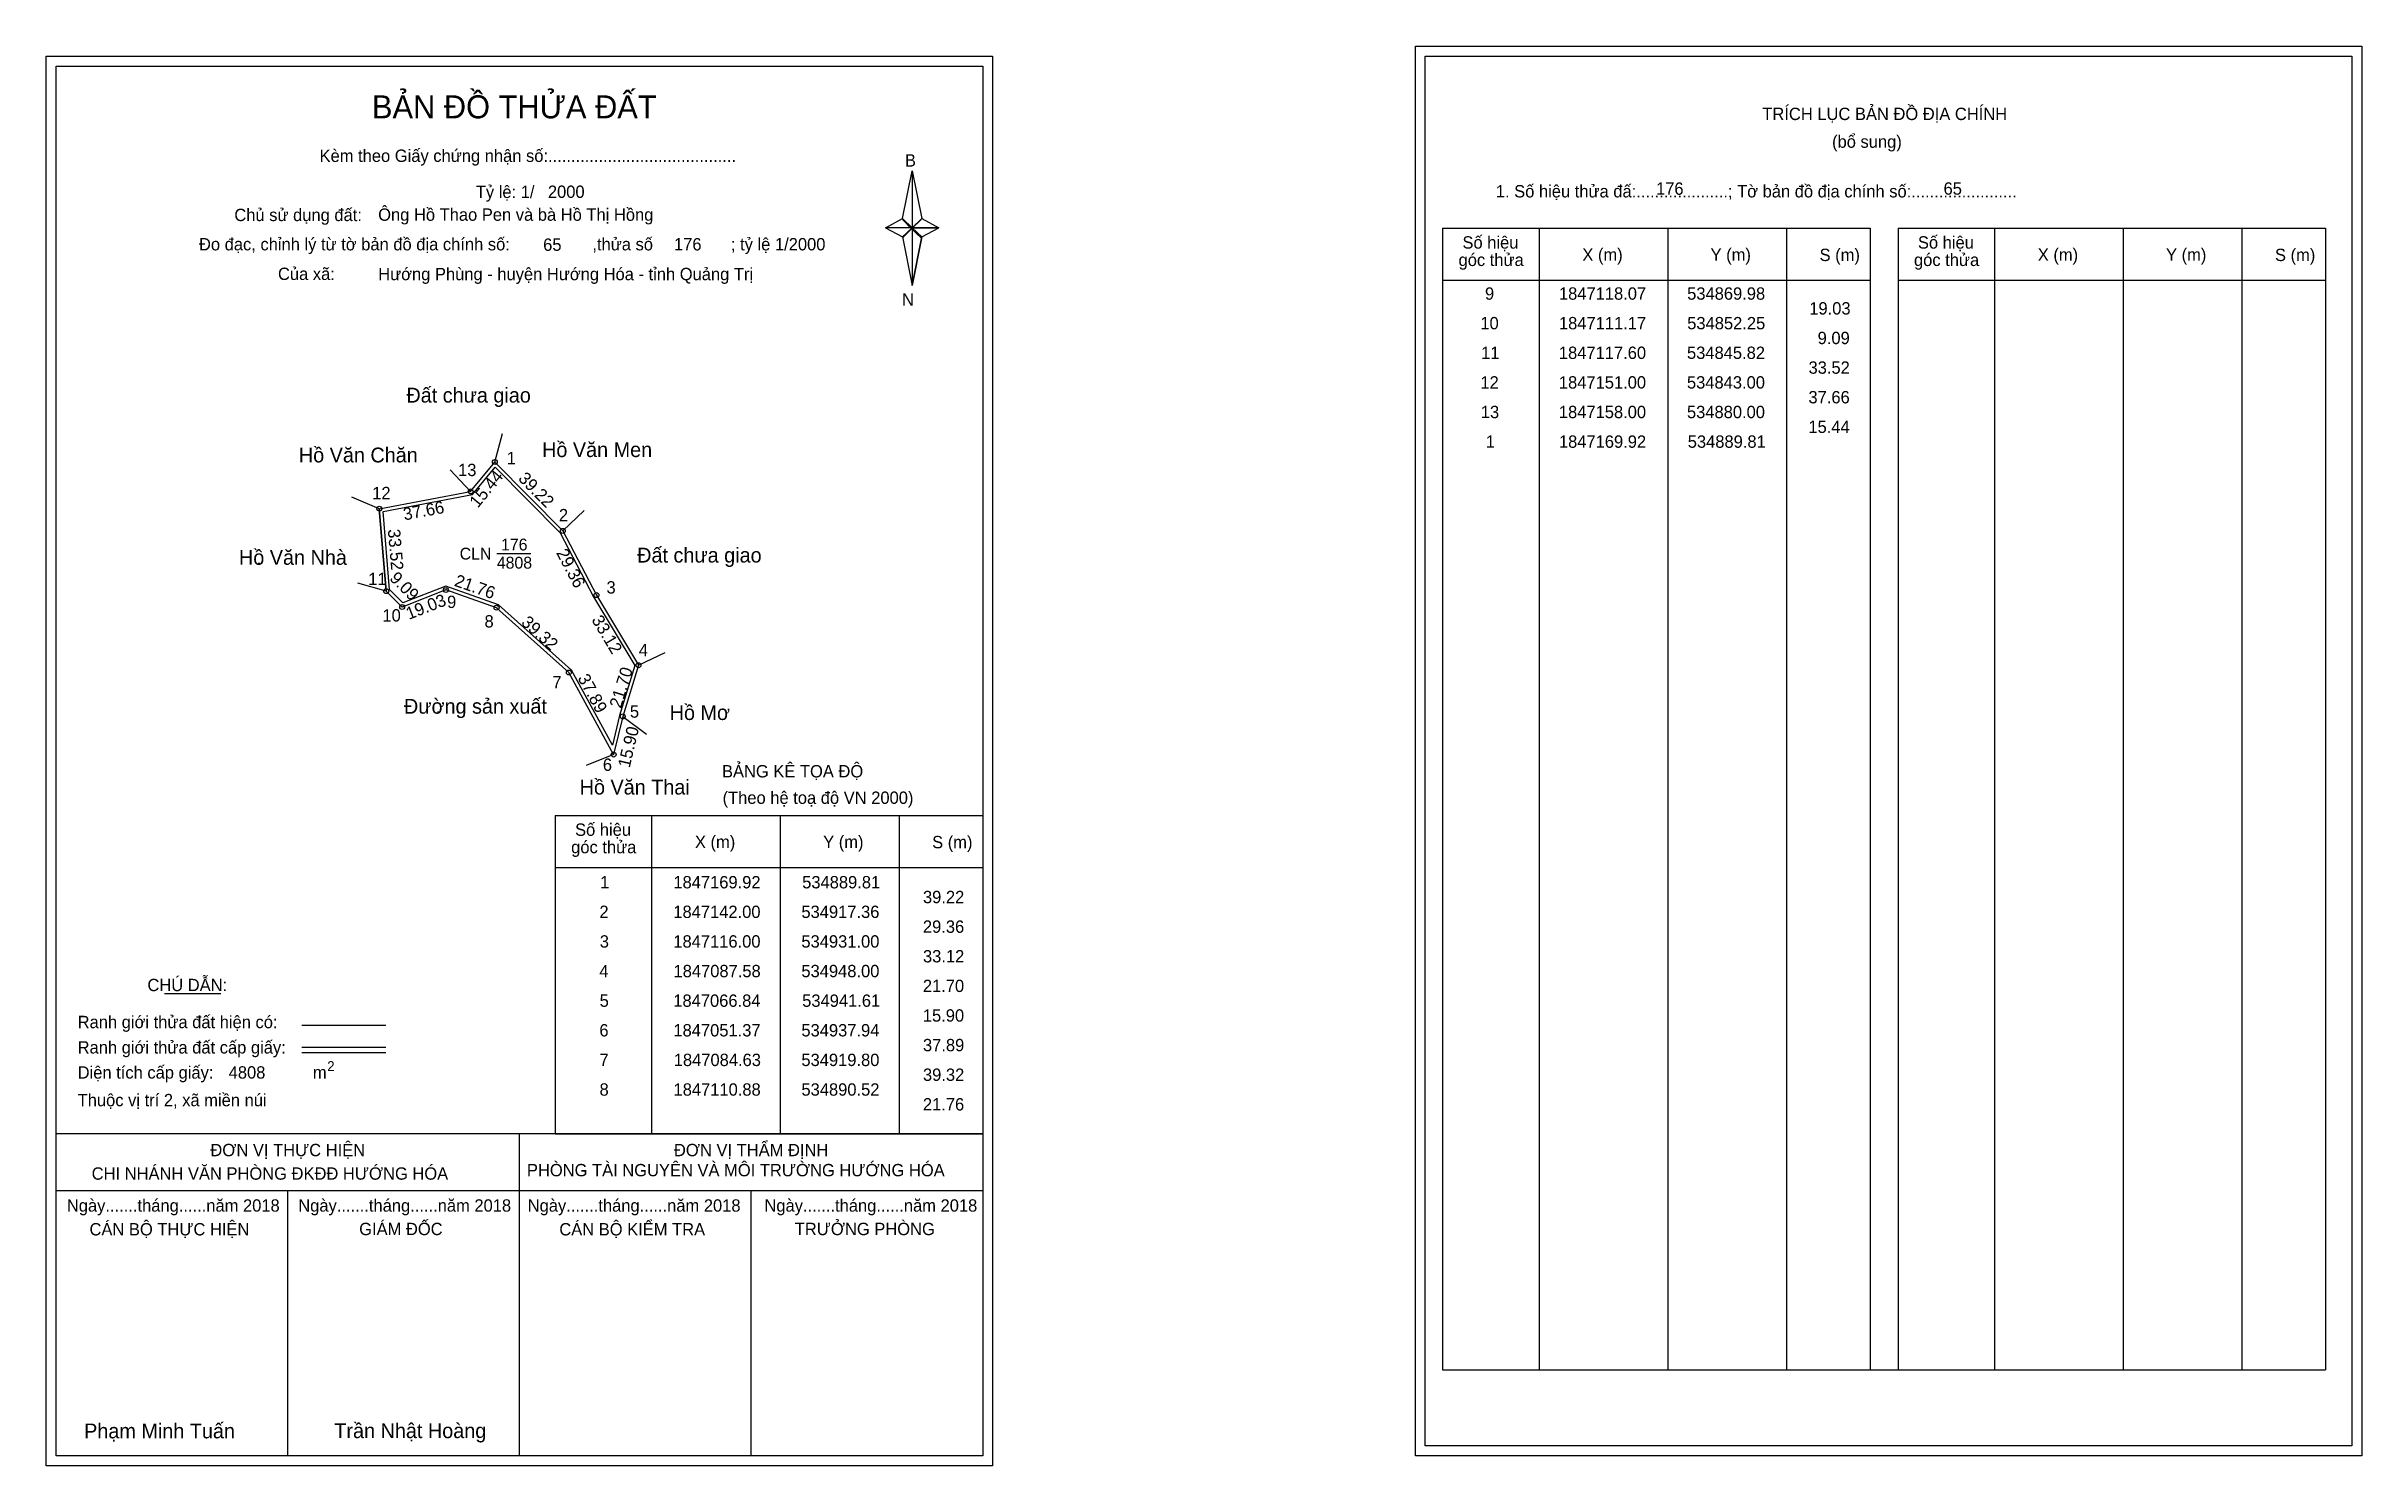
# Model space of a CAD drawing. Extents: x 534708 to 535646, y 1846763 to 1847338.
import ezdxf

# ---------------------------------------------------------------- set-up
doc = ezdxf.new("R2010")
doc.units = 0
for name, color, linetype in [('Level 1', 7, 'Continuous'), ('Level 10', 7, 'Continuous'), ('Level 11', 7, 'Continuous'), ('Level 13', 7, 'Continuous'), ('Level 27', 7, 'Continuous'), ('Level 3', 7, 'Continuous'), ('Level 36', 7, 'Continuous'), ('Level 49', 7, 'Continuous'), ('Level 53', 7, 'Continuous'), ('Level 55', 7, 'Continuous'), ('Level 6', 7, 'Continuous'), ('Level 60', 7, 'Continuous'), ('Level 63', 7, 'Continuous'), ('Level 9', 7, 'Continuous')]:
    doc.layers.add(name, color=color, linetype=linetype)

msp = doc.modelspace()

# ---------------------------------------------------------------- linework, layer by layer
at = {"layer": 'Level 1'}
for p, q in [((535266.74, 1847334.37), (535266.74, 1847334.37)), ((534712.09, 1847330.37), (534712.09, 1847330.37)), ((535054.94, 1847268.61), (535058.87, 1847287.89)), ((535058.87, 1847287.89), (535058.87, 1847264.84)), ((535058.87, 1847287.89), (535062.81, 1847268.61)), ((535048.05, 1847264.84), (535054.94, 1847268.61)), ((535054.94, 1847268.61), (535058.87, 1847264.84)), ((535058.58, 1847264.4), (535054.94, 1847268.17)), ((535062.51, 1847268.17), (535058.58, 1847264.4)), ((535058.58, 1847264.4), (535062.51, 1847268.17)), ((535062.81, 1847268.61), (535058.87, 1847264.84)), ((535058.87, 1847264.84), (535054.94, 1847261.16)), ((535058.58, 1847264.4), (535054.94, 1847260.72)), ((535054.94, 1847260.72), (535058.58, 1847264.4)), ((535054.94, 1847261.16), (535058.87, 1847241.44)), ((535062.51, 1847260.72), (535058.58, 1847264.4)), ((535058.87, 1847264.84), (535058.87, 1847241.44)), ((535058.87, 1847264.84), (535069.69, 1847264.84)), ((535058.87, 1847264.84), (535062.81, 1847261.16)), ((535062.81, 1847261.16), (535058.87, 1847241.44)), ((535062.81, 1847261.16), (535069.69, 1847264.84)), ((535273.8, 1847264.66), (535447.01, 1847264.66)), ((535312.98, 1846802.13), (535312.98, 1847264.66)), ((535365.13, 1846802.13), (535365.13, 1847264.66)), ((535413.07, 1847264.66), (535413.07, 1846802.13)), ((535447.01, 1847264.66), (535447.01, 1846802.13)), ((535458.32, 1847264.66), (535631.52, 1847264.66)), ((535497.5, 1846802.13), (535497.5, 1847264.66)), ((535549.64, 1846802.13), (535549.64, 1847264.66)), ((535597.59, 1847264.66), (535597.59, 1846802.13)), ((535631.52, 1847264.66), (535631.52, 1846802.13)), ((535273.8, 1847243.61), (535447.01, 1847243.61)), ((535458.32, 1847243.61), (535631.52, 1847243.61)), ((534914.28, 1847026.72), (535087.48, 1847026.72)), ((534953.46, 1846897.67), (534953.46, 1847026.72)), ((535005.6, 1846897.67), (535005.6, 1847026.72)), ((535053.55, 1847026.72), (535053.55, 1846897.67)), ((534914.28, 1847005.66), (535087.48, 1847005.66)), ((534755.93, 1846954.5), (534778.73, 1846954.5)), ((534811.66, 1846941.69), (534845.68, 1846941.69)), ((534811.66, 1846932.8), (534845.68, 1846932.8)), ((534811.66, 1846930.61), (534845.68, 1846930.61)), ((534925.75, 1846897.67), (534712.09, 1846897.67)), ((535087.48, 1846897.67), (534877.8, 1846897.67)), ((534899.79, 1846767.22), (534899.79, 1846897.67)), ((534914.28, 1846897.66), (535087.48, 1846897.66)), ((535087.49, 1846874.57), (534712.09, 1846874.57)), ((534805.94, 1846767.22), (534805.94, 1846874.57)), ((534993.64, 1846767.22), (534993.64, 1846874.57)), ((535273.8, 1846802.13), (535631.52, 1846802.13)), ((535642.14, 1846771.22), (535642.14, 1846771.22)), ((535087.48, 1846767.22), (535087.48, 1846767.22))]:
    msp.add_line(p, q, dxfattribs=at)
for points in [[(535054.94, 1847268.61), (535058.87, 1847287.89), (535058.87, 1847264.84)], [(535058.87, 1847264.84), (535062.81, 1847268.61), (535069.69, 1847264.84)], [(535048.05, 1847264.84), (535054.94, 1847261.16), (535058.87, 1847264.84)], [(535058.87, 1847264.84), (535058.87, 1847241.44), (535062.81, 1847261.16)]]:
    msp.add_lwpolyline(points, close=True, dxfattribs=at)
at = {"layer": 'Level 10'}
for p, q in [((534843, 1847151), (534845.82, 1847117.6)), ((534845.82, 1847117.6), (534852.25, 1847111.17)), ((534869.98, 1847118.07), (534852.25, 1847111.17)), ((534890.52, 1847110.88), (534869.98, 1847118.07)), ((534919.8, 1847084.63), (534890.52, 1847110.88)), ((534937.94, 1847051.37), (534919.8, 1847084.63))]:
    msp.add_line(p, q, dxfattribs=at)
for points in [[(534889.81, 1847169.92), (534917.36, 1847142), (534931, 1847116), (534948, 1847087.58), (534941.61, 1847066.84), (534937.94, 1847051.37), (534919.8, 1847084.63), (534890.52, 1847110.88), (534869.98, 1847118.07), (534852.25, 1847111.17), (534845.82, 1847117.6), (534843, 1847151), (534880, 1847158)], [(534889.9, 1847167.83), (534916.22, 1847141.17), (534929.78, 1847115.31), (534946.48, 1847087.4), (534940.26, 1847067.21), (534937.42, 1847055.25), (534920.91, 1847085.51), (534891.25, 1847112.11), (534869.95, 1847119.56), (534852.59, 1847112.81), (534847.17, 1847118.23), (534844.5, 1847149.86), (534880.76, 1847156.72)]]:
    msp.add_lwpolyline(points, close=True, dxfattribs=at)
at = {"layer": 'Level 11'}
for centre in [(534889.81, 1847169.92), (534889.81, 1847169.92), (534880, 1847158), (534843, 1847151), (534917.36, 1847142), (534845.82, 1847117.6), (534869.98, 1847118.07), (534931, 1847116), (534852.25, 1847111.17), (534890.52, 1847110.88), (534948, 1847087.58), (534919.8, 1847084.63), (534941.61, 1847066.84), (534937.94, 1847051.37)]:
    msp.add_circle(centre, 1, dxfattribs=at)
at = {"layer": 'Level 27'}
for p, q in [((534889.81, 1847169.92), (534892.97, 1847181.5)), ((534880, 1847158), (534871.77, 1847166.74)), ((534843, 1847151), (534831.93, 1847155.64)), ((534917.36, 1847142), (534926.05, 1847150.28)), ((534845.82, 1847117.6), (534834.27, 1847120.87)), ((534948, 1847087.58), (534958.82, 1847092.77)), ((534941.61, 1847066.84), (534951.22, 1847059.66)), ((534937.94, 1847051.37), (534926.77, 1847046.97))]:
    msp.add_line(p, q, dxfattribs=at)
at = {"layer": 'Level 3'}
for p, q in [((535273.8, 1847264.66), (535273.8, 1846802.13)), ((535458.32, 1847264.66), (535458.32, 1846802.13)), ((534914.28, 1847026.72), (534914.28, 1846897.67))]:
    msp.add_line(p, q, dxfattribs=at)
at = {"layer": 'Level 63'}
for points in [[(534708.09, 1847334.37), (535091.49, 1847334.37), (535091.49, 1846763.22), (534708.09, 1846763.22)], [(535262.74, 1847338.37), (535646.14, 1847338.37), (535646.14, 1846767.22), (535262.74, 1846767.22)], [(535266.74, 1847334.37), (535642.14, 1847334.37), (535642.14, 1846771.22), (535266.74, 1846771.22)], [(534712.09, 1847330.37), (535087.49, 1847330.37), (535087.49, 1846767.22), (534712.09, 1846767.22)]]:
    msp.add_lwpolyline(points, close=True, dxfattribs=at)
at = {"layer": 'Level 9'}
msp.add_line((534890.6, 1847132.8), (534904.4, 1847132.8), dxfattribs=at)

# ---------------------------------------------------------------- texts
at = {"layer": 'Level 1'}
for s, height, p in [('BẢN ĐỒ THỬA ĐẤT', 9.3313, (534840.02, 1847309.18)), ('TRÍCH LỤC BẢN ĐỒ ĐỊA CHÍNH', 5, (535403.32, 1847308.49)), ('Kèm theo Giấy chứng nhận số:.........................................', 5, (534818.79, 1847291.52)), ('B', 5, (535055.96, 1847289.64)), ('(bổ sung)', 5, (535431.57, 1847297.25)), ('1. Số hiệu thửa đấ:....................; Tờ bản đồ địa chính số:.......................', 5, (535295.35, 1847277.13)), ('Chủ sử dụng đất:', 5, (534784.27, 1847267.54)), ('Đo đạc, chỉnh lý từ tờ bản đồ địa chính số:                  ,thửa số                 ; tỷ lệ 1/2000', 5, (534769.95, 1847255.68)), ('Số hiệu', 5, (535281.83, 1847256.4)), ('X (m)', 5, (535330.4, 1847251.45)), ('Y (m)', 5, (535382.35, 1847251.45)), ('S (m)', 5, (535426.51, 1847251.35)), ('Số hiệu', 5, (535466.35, 1847256.4)), ('X (m)', 5, (535514.91, 1847251.45)), ('Y (m)', 5, (535566.87, 1847251.45)), ('S (m)', 5, (535611.02, 1847251.35)), ('Của xã:', 5, (534801.95, 1847243.68)), ('góc thửa', 5, (535280.25, 1847249.34)), ('góc thửa', 5, (535464.76, 1847249.34)), ('N', 5, (535054.76, 1847233.3)), ('BẢNG KÊ TỌA ĐỘ', 5, (534981.83, 1847042.12)), ('(Theo hệ toạ độ VN 2000)', 5, (534982.08, 1847031.4)), ('Số hiệu', 5, (534922.31, 1847018.45)), ('góc thửa', 5, (534920.73, 1847011.39)), ('X (m)', 5, (534970.87, 1847013.5)), ('Y (m)', 5, (535022.83, 1847013.5)), ('S (m)', 5, (535066.98, 1847013.4)), ('CHÚ DẪN:', 5, (534749.05, 1846955.51)), ('Ranh giới thửa đất hiện có:', 5, (534720.79, 1846940.51)), ('Ranh giới thửa đất cấp giấy:', 5, (534720.79, 1846930.23)), ('Diện tích cấp giấy:', 5, (534720.79, 1846920.07)), ('m', 5, (534816.1, 1846920.11)), ('2', 4, (534821.89, 1846923.13)), ('Thuộc vị trí 2, xã miền núi', 5, (534720.79, 1846908.87)), ('ĐƠN VỊ THỰC HIỆN', 5, (534774.56, 1846888.63)), ('ĐƠN VỊ THẨM ĐỊNH', 5, (534962.36, 1846888.63)), ('CHI NHÁNH VĂN PHÒNG ĐKĐĐ HƯỚNG HÓA', 5, (534726.47, 1846879.11)), ('PHÒNG TÀI NGUYÊN VÀ MÔI TRƯỜNG HƯỚNG HÓA', 5, (534902.81, 1846880.49)), ('Ngày.......tháng......năm 2018', 5, (534716.42, 1846866.16)), ('CÁN BỘ THỰC HIỆN', 5, (534725.59, 1846856.53)), ('Ngày.......tháng......năm 2018', 5, (534810.17, 1846866.16)), ('GIÁM ĐỐC', 5, (534834.85, 1846856.65)), ('Ngày.......tháng......năm 2018', 5, (534903.12, 1846866.16)), ('CÁN BỘ KIỂM TRA', 5, (534915.93, 1846856.53)), ('Ngày.......tháng......năm 2018', 5, (534999.03, 1846866.16)), ('TRƯỞNG PHÒNG', 5, (535011.31, 1846856.65)), ('Phạm Minh Tuấn', 6, (534723.41, 1846774.3)), ('Trần Nhật Hoàng', 6, (534824.79, 1846774.4))]:
    msp.add_text(s, height=height, dxfattribs=at).set_placement(p)
at = {"layer": 'Level 11'}
msp.add_text('Tỷ lệ: 1/', height=5, dxfattribs=at).set_placement((534882.1, 1847276.9))
at = {"layer": 'Level 13'}
for s, p in [('CLN', (534875.57, 1847130.4)), ('176', (534892.32, 1847134.08)), ('4808', (534890.61, 1847126.72))]:
    msp.add_text(s, height=4.8, dxfattribs=at).set_placement(p)
at = {"layer": 'Level 36'}
for p in [(534793.16, 1847128.27), (534865.75, 1847067.95)]:
    msp.add_text('.', height=6, dxfattribs=at).set_placement(p)
at = {"layer": 'Level 49'}
for s, rotation, p in [('15.44', 50.54608, (534882.91, 1847151.03)), ('39.22', 314.61783, (534898.99, 1847162.89)), ('37.66', 10.71312, (534853.18, 1847146.23)), ('33.52', 274.8261, (534846.45, 1847142.56)), ('29.36', 297.68219, (534914.54, 1847133.17)), ('9.09', 315, (534846.84, 1847122.47)), ('19.03', 21.26454, (534854.97, 1847105.94)), ('21.76', 340.70747, (534873.07, 1847119.82)), ('39.32', 318.12325, (534900.15, 1847104.39)), ('33.12', 300.88661, (534928.82, 1847105.98)), ('37.89', 298.60805, (534923.22, 1847082.37)), ('21.70', 72.87592, (534940.87, 1847069.86)), ('15.90', 76.65424, (534944.42, 1847045.76))]:
    msp.add_text(s, height=5, rotation=rotation, dxfattribs=at).set_placement(p)
at = {"layer": 'Level 53'}
for s, p in [('9', (535290.95, 1847235.69)), ('1847118.07', (535320.92, 1847235.69)), ('534869.98', (535372.86, 1847235.69)), ('10', (535289.08, 1847223.69)), ('1847111.17', (535320.92, 1847223.69)), ('534852.25', (535372.89, 1847223.69)), ('19.03', (535422.34, 1847229.69)), ('9.09', (535425.73, 1847217.69)), ('11', (535289.4, 1847211.69)), ('1847117.60', (535320.89, 1847211.69)), ('534845.82', (535372.8, 1847211.69)), ('33.52', (535422.03, 1847205.69)), ('12', (535289.1, 1847199.69)), ('1847151.00', (535320.89, 1847199.69)), ('534843.00', (535372.78, 1847199.69)), ('13', (535289.26, 1847187.69)), ('1847158.00', (535320.89, 1847187.69)), ('534880.00', (535372.78, 1847187.69)), ('37.66', (535422, 1847193.69)), ('15.44', (535421.98, 1847181.69)), ('1', (535291.25, 1847175.69)), ('1847169.92', (535320.91, 1847175.69)), ('534889.81', (535373.1, 1847175.69)), ('1', (534932.48, 1846997.16)), ('1847169.92', (534962.14, 1846997.16)), ('534889.81', (535014.32, 1846997.16)), ('39.22', (535063.26, 1846991.16)), ('2', (534932.18, 1846985.16)), ('1847142.00', (534962.12, 1846985.16)), ('534917.36', (535014.01, 1846985.16)), ('3', (534932.33, 1846973.16)), ('1847116.00', (534962.12, 1846973.16)), ('534931.00', (535014, 1846973.16)), ('29.36', (535063.23, 1846979.16)), ('4', (534932.15, 1846961.16)), ('1847087.58', (534962.2, 1846961.16)), ('534948.00', (535014, 1846961.16)), ('33.12', (535063.26, 1846967.16)), ('21.70', (535063.21, 1846955.16)), ('5', (534932.27, 1846949.16)), ('1847066.84', (534962.11, 1846949.16)), ('534941.61', (535014.32, 1846949.16)), ('15.90', (535063.21, 1846943.16)), ('6', (534932.16, 1846937.16)), ('1847051.37', (534962.15, 1846937.16)), ('534937.94', (535014, 1846937.16)), ('7', (534932.19, 1846925.16)), ('1847084.63', (534962.29, 1846925.16)), ('534919.80', (535014, 1846925.16)), ('37.89', (535063.26, 1846931.16)), ('39.32', (535063.26, 1846919.16)), ('8', (534932.23, 1846913.16)), ('1847110.88', (534962.2, 1846913.16)), ('534890.52', (535014.02, 1846913.16)), ('21.76', (535063.23, 1846907.16))]:
    msp.add_text(s, height=5, dxfattribs=at).set_placement(p)
at = {"layer": 'Level 55'}
for s, height, p in [('174', 0.22, (534889.57, 1847169.7)), ('1', 0.8, (534889.59, 1847169.92)), ('0', 0.22, (534889.73, 1847169.7)), ('13', 0.8, (534879.46, 1847158)), ('173', 0.22, (534879.77, 1847157.78)), ('173', 0.22, (534879.77, 1847157.78)), ('0', 0.22, (534879.92, 1847157.78)), ('12', 0.8, (534842.43, 1847151)), ('173', 0.22, (534842.77, 1847150.78)), ('173', 0.22, (534842.77, 1847150.78)), ('0', 0.22, (534842.92, 1847150.78)), ('0', 0.22, (534842.92, 1847150.78)), ('2', 0.8, (534917.09, 1847142)), ('174', 0.22, (534917.12, 1847141.78)), ('0', 0.22, (534917.28, 1847141.78)), ('11', 0.8, (534845.3, 1847117.6)), ('0', 0.22, (534845.74, 1847117.38)), ('0', 0.22, (534845.74, 1847117.38)), ('0', 0.22, (534845.74, 1847117.38)), ('9', 0.8, (534869.71, 1847118.07)), ('0', 0.22, (534869.9, 1847117.85)), ('3', 0.8, (534930.75, 1847116)), ('0', 0.22, (534930.92, 1847115.78)), ('10', 0.8, (534851.68, 1847111.17)), ('0', 0.22, (534852.17, 1847110.95)), ('8', 0.8, (534890.26, 1847110.88)), ('0', 0.22, (534890.44, 1847110.66)), ('4', 0.8, (534947.72, 1847087.58)), ('0', 0.22, (534947.92, 1847087.36)), ('0', 0.22, (534947.92, 1847087.36)), ('7', 0.8, (534919.53, 1847084.63)), ('0', 0.22, (534919.72, 1847084.41)), ('5', 0.8, (534941.35, 1847066.84)), ('0', 0.22, (534941.53, 1847066.62)), ('0', 0.22, (534941.53, 1847066.62)), ('6', 0.8, (534937.67, 1847051.37)), ('0', 0.22, (534937.86, 1847051.15)), ('0', 0.22, (534937.86, 1847051.15))]:
    msp.add_text(s, height=height, dxfattribs=at).set_placement(p)
at = {"layer": 'Level 6'}
for s, p in [('2000', (534911.3, 1847276.94)), ('176', (535360.25, 1847278.21)), ('65', (535476.74, 1847278.25)), ('Ông Hồ Thao Pen và bà Hồ Thị Hồng', (534842.54, 1847267.67)), ('65', (534909.38, 1847255.5)), ('176', (534962.39, 1847255.66)), ('Hướng Phùng - huyện Hướng Hóa - tỉnh Quảng Trị', (534842.56, 1847243.59)), ('4808', (534781.97, 1846920.08))]:
    msp.add_text(s, height=5, dxfattribs=at).set_placement(p)
at = {"layer": 'Level 60'}
for s, p in [('Đất chưa giao', (534853.97, 1847194.01)), ('Hồ Văn Chăn', (534810.41, 1847169.76)), ('Hồ Văn Men', (534908.94, 1847171.93)), ('Hồ Văn Nhà', (534786.15, 1847128.27)), ('Đất chưa giao', (534947.47, 1847129.19)), ('Đường sản xuất', (534852.99, 1847067.95)), ('Hồ Mơ', (534960.64, 1847065.38)), ('Hồ Văn Thai', (534924.18, 1847035.19))]:
    msp.add_text(s, height=6, dxfattribs=at).set_placement(p)
at = {"layer": 'Level 9'}
for s, p in [('1', (534894.61, 1847169.04)), ('13', (534874.91, 1847164.21)), ('12', (534840.13, 1847154.86)), ('2', (534915.76, 1847145.9)), ('11', (534838.51, 1847120.04)), ('9', (534870.46, 1847110.76)), ('3', (534935.04, 1847116.63)), ('10', (534844.27, 1847105.28)), ('8', (534885.63, 1847102.87)), ('4', (534948.12, 1847091.21)), ('7', (534913.1, 1847078.16)), ('5', (534944.52, 1847066.32)), ('6', (534933.57, 1847044.77))]:
    msp.add_text(s, height=5, dxfattribs=at).set_placement(p)

doc.saveas('drawing.dxf')
